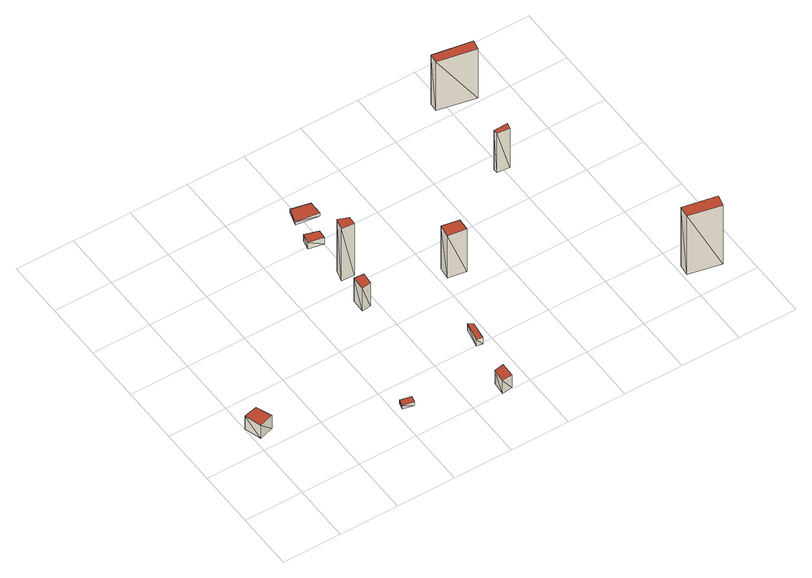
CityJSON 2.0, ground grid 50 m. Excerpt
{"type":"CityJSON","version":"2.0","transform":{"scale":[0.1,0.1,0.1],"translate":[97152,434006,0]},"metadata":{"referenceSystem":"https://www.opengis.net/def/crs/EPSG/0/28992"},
"CityObjects":{
"building1":{"type":"Building","attributes":{"+height_valid":1,"+non_residential":1,"+groundHeight":0,"measuredHeight":14,"+total_area":1723.11,"+discount_factor":0.9,"+min_bicycle_parking_spaces":39,"+min_car_parking_spaces":31,"+function":"Gym"},"geometry":[{"type":"MultiSurface","lod":"1.2","boundaries":[[[0,1,2,3]],[[4,5,6,7]],[[0,5,4]],[[0,1,5]],[[1,6,5]],[[1,2,6]],[[2,7,6]],[[2,3,7]],[[3,4,7]],[[3,0,4]]],"semantics":{"surfaces":[{"type":"GroundSurface"},{"type":"RoofSurface"},{"type":"WallSurface"}],"values":[0,1,2,2,2,2,2,2,2,2]}}]},
"building2":{"type":"Building","attributes":{"+height_valid":1,"+non_residential":1,"+groundHeight":0,"measuredHeight":3.5,"+total_area":146.16,"+discount_factor":0.9,"+min_bicycle_parking_spaces":0,"+min_car_parking_spaces":0,"+function":"catering I"},"geometry":[{"type":"MultiSurface","lod":"1.2","boundaries":[[[8,9,10,11]],[[12,13,14,15]],[[8,13,12]],[[8,9,13]],[[9,14,13]],[[9,10,14]],[[10,15,14]],[[10,11,15]],[[11,12,15]],[[11,8,12]]],"semantics":{"surfaces":[{"type":"GroundSurface"},{"type":"RoofSurface"},{"type":"WallSurface"}],"values":[0,1,2,2,2,2,2,2,2,2]}}]},
"building3":{"type":"Building","attributes":{"+height_valid":1,"+non_residential":1,"+groundHeight":0,"measuredHeight":24.5,"+total_area":1518.14,"+discount_factor":0.9,"+min_bicycle_parking_spaces":23,"+min_car_parking_spaces":16,"+function":"Office"},"geometry":[{"type":"MultiSurface","lod":"1.2","boundaries":[[[16,17,18,19]],[[20,21,22,23]],[[16,21,20]],[[16,17,21]],[[17,22,21]],[[17,18,22]],[[18,23,22]],[[18,19,23]],[[19,20,23]],[[19,16,20]]],"semantics":{"surfaces":[{"type":"GroundSurface"},{"type":"RoofSurface"},{"type":"WallSurface"}],"values":[0,1,2,2,2,2,2,2,2,2]}}]},
"building4":{"type":"Building","attributes":{"+height_valid":1,"+non_residential":0,"+groundHeight":0,"measuredHeight":14,"+total_area":952.83,"+discount_factor":0.9,"+min_bicycle_parking_spaces":29,"+min_car_parking_spaces":10,"+function":"Residential"},"geometry":[{"type":"MultiSurface","lod":"1.2","boundaries":[[[24,25,26,27]],[[28,29,30,31]],[[24,29,28]],[[24,25,29]],[[25,30,29]],[[25,26,30]],[[26,31,30]],[[26,27,31]],[[27,28,31]],[[27,24,28]]],"semantics":{"surfaces":[{"type":"GroundSurface"},{"type":"RoofSurface"},{"type":"WallSurface"}],"values":[0,1,2,2,2,2,2,2,2,2]}}]},
"building5":{"type":"Building","attributes":{"+height_valid":1,"+non_residential":0,"+groundHeight":0,"measuredHeight":56,"+total_area":3444.7,"+discount_factor":0.9,"+min_bicycle_parking_spaces":101,"+min_car_parking_spaces":29,"+function":"Residential"},"geometry":[{"type":"MultiSurface","lod":"1.2","boundaries":[[[32,33,34,35]],[[36,37,38,39]],[[32,37,36]],[[32,33,37]],[[33,38,37]],[[33,34,38]],[[34,39,38]],[[34,35,39]],[[35,36,39]],[[35,32,36]]],"semantics":{"surfaces":[{"type":"GroundSurface"},{"type":"RoofSurface"},{"type":"WallSurface"}],"values":[0,1,2,2,2,2,2,2,2,2]}}]},
"building6":{"type":"Building","attributes":{"+height_valid":1,"+non_residential":2,"+groundHeight":0,"measuredHeight":7,"+total_area":692.47,"+discount_factor":0,"+min_bicycle_parking_spaces":1062,"+min_car_parking_spaces":0,"+function1":"Museum","+function2":"Office"},"geometry":[{"type":"MultiSurface","lod":"1.2","boundaries":[[[40,41,42,43]],[[44,45,46,47]],[[40,45,44]],[[40,41,45]],[[41,46,45]],[[41,42,46]],[[42,47,46]],[[42,43,47]],[[43,44,47]],[[43,40,44]]],"semantics":{"surfaces":[{"type":"GroundSurface"},{"type":"RoofSurface"},{"type":"WallSurface"}],"values":[0,1,2,2,2,2,2,2,2,2]}}]},
"building7":{"type":"Building","attributes":{"+height_valid":1,"+non_residential":0,"+groundHeight":0,"measuredHeight":7,"+total_area":366.61,"+discount_factor":0.9,"+min_bicycle_parking_spaces":11,"+min_car_parking_spaces":2,"+function":"Residential"},"geometry":[{"type":"MultiSurface","lod":"1.2","boundaries":[[[48,49,50,51]],[[52,53,54,55]],[[48,53,52]],[[48,49,53]],[[49,54,53]],[[49,50,54]],[[50,55,54]],[[50,51,55]],[[51,52,55]],[[51,48,52]]],"semantics":{"surfaces":[{"type":"GroundSurface"},{"type":"RoofSurface"},{"type":"WallSurface"}],"values":[0,1,2,2,2,2,2,2,2,2]}}]},
"building8":{"type":"Building","attributes":{"+height_valid":1,"+non_residential":1,"+groundHeight":0,"measuredHeight":3.5,"+total_area":549.5,"+discount_factor":0.9,"+min_bicycle_parking_spaces":0,"+min_car_parking_spaces":0,"+function":"Museum"},"geometry":[{"type":"MultiSurface","lod":"1.2","boundaries":[[[56,57,58,59]],[[60,61,62,63]],[[56,61,60]],[[56,57,61]],[[57,62,61]],[[57,58,62]],[[58,63,62]],[[58,59,63]],[[59,60,63]],[[59,56,60]]],"semantics":{"surfaces":[{"type":"GroundSurface"},{"type":"RoofSurface"},{"type":"WallSurface"}],"values":[0,1,2,2,2,2,2,2,2,2]}}]},
"building9":{"type":"Building","attributes":{"+height_valid":1,"+non_residential":1,"+groundHeight":0,"measuredHeight":45.5,"+total_area":5271.62,"+discount_factor":0.9,"+min_bicycle_parking_spaces":128,"+min_car_parking_spaces":119,"+function":"Retail"},"geometry":[{"type":"MultiSurface","lod":"1.2","boundaries":[[[64,65,66,67]],[[68,69,70,71]],[[64,69,68]],[[64,65,69]],[[65,70,69]],[[65,66,70]],[[66,71,70]],[[66,67,71]],[[67,68,71]],[[67,64,68]]],"semantics":{"surfaces":[{"type":"GroundSurface"},{"type":"RoofSurface"},{"type":"WallSurface"}],"values":[0,1,2,2,2,2,2,2,2,2]}}]},
"building10":{"type":"Building","attributes":{"+height_valid":1,"+non_residential":2,"+groundHeight":0,"measuredHeight":42,"+total_area":2224.66,"+discount_factor":0,"+min_bicycle_parking_spaces":14,"+min_car_parking_spaces":23,"+function1":"Industry","+function2":"Hospital"},"geometry":[{"type":"MultiSurface","lod":"1.2","boundaries":[[[72,73,74,75]],[[76,77,78,79]],[[72,77,76]],[[72,73,77]],[[73,78,77]],[[73,74,78]],[[74,79,78]],[[74,75,79]],[[75,76,79]],[[75,72,76]]],"semantics":{"surfaces":[{"type":"GroundSurface"},{"type":"RoofSurface"},{"type":"WallSurface"}],"values":[0,1,2,2,2,2,2,2,2,2]}}]},
"building11":{"type":"Building","attributes":{"+height_valid":1,"+non_residential":2,"+groundHeight":0,"measuredHeight":63,"+total_area":18208.51,"+discount_factor":0,"+min_bicycle_parking_spaces":1062,"+min_car_parking_spaces":459,"+function1":"catering III","+function2":"Retail"},"geometry":[{"type":"MultiSurface","lod":"1.2","boundaries":[[[80,81,82,83]],[[84,85,86,87]],[[80,85,84]],[[80,81,85]],[[81,86,85]],[[81,82,86]],[[82,87,86]],[[82,83,87]],[[83,84,87]],[[83,80,84]]],"semantics":{"surfaces":[{"type":"GroundSurface"},{"type":"RoofSurface"},{"type":"WallSurface"}],"values":[0,1,2,2,2,2,2,2,2,2]}}]},
"building12":{"type":"Building","attributes":{"+height_valid":1,"+non_residential":1,"+groundHeight":0,"measuredHeight":52.5,"+total_area":10088.35,"+discount_factor":0.9,"+min_bicycle_parking_spaces":82,"+min_car_parking_spaces":64,"+function":"Museum"},"geometry":[{"type":"MultiSurface","lod":"1.2","boundaries":[[[88,89,90,91]],[[92,93,94,95]],[[88,93,92]],[[88,89,93]],[[89,94,93]],[[89,90,94]],[[90,95,94]],[[90,91,95]],[[91,92,95]],[[91,88,92]]],"semantics":{"surfaces":[{"type":"GroundSurface"},{"type":"RoofSurface"},{"type":"WallSurface"}],"values":[0,1,2,2,2,2,2,2,2,2]}}]}
},
"vertices":[
[4,756,0],[116,781,0],[168,648,0],[48,612,0],[4,756,140],[116,781,140],[168,648,140],[48,612,140],
[1080,339,0],[1176,319,0],[1160,259,0],[1068,279,0],[1080,339,35],[1176,319,35],[1160,259,35],[1068,279,35],
[1369,1367,0],[1453,1359,0],[1441,1258,0],[1365,1246,0],[1369,1367,245],[1453,1359,245],[1441,1258,245],[1365,1246,245],
[1770,114,0],[1851,130,0],[1847,10,0],[1758,2,0],[1770,114,140],[1851,130,140],[1847,10,140],[1758,2,140],
[1429,1680,0],[1517,1644,0],[1513,1576,0],[1401,1580,0],[1429,1680,560],[1517,1644,560],[1513,1576,560],[1401,1580,560],
[1393,2065,0],[1509,2029,0],[1505,1957,0],[1377,1981,0],[1393,2065,70],[1509,2029,70],[1505,1957,70],[1377,1981,70],
[1895,664,0],[1935,636,0],[1911,487,0],[1863,499,0],[1895,664,70],[1935,636,70],[1911,487,70],[1863,499,70],
[1469,2354,0],[1630,2318,0],[1630,2202,0],[1433,2226,0],[1469,2354,35],[1630,2318,35],[1630,2202,35],[1433,2226,35],
[2076,1282,0],[2224,1254,0],[2216,1150,0],[2060,1174,0],[2076,1282,455],[2224,1254,455],[2216,1150,455],[2060,1174,455],
[2943,1881,0],[3063,1885,0],[3051,1833,0],[2943,1841,0],[2943,1881,420],[3063,1885,420],[3051,1833,420],[2943,1841,420],
[3545,327,0],[3834,271,0],[3810,170,0],[3533,230,0],[3545,327,630],[3834,271,630],[3810,170,630],[3533,230,630],
[2923,2676,0],[3260,2619,0],[3240,2535,0],[2915,2599,0],[2923,2676,525],[3260,2619,525],[3240,2535,525],[2915,2599,525]
]}
